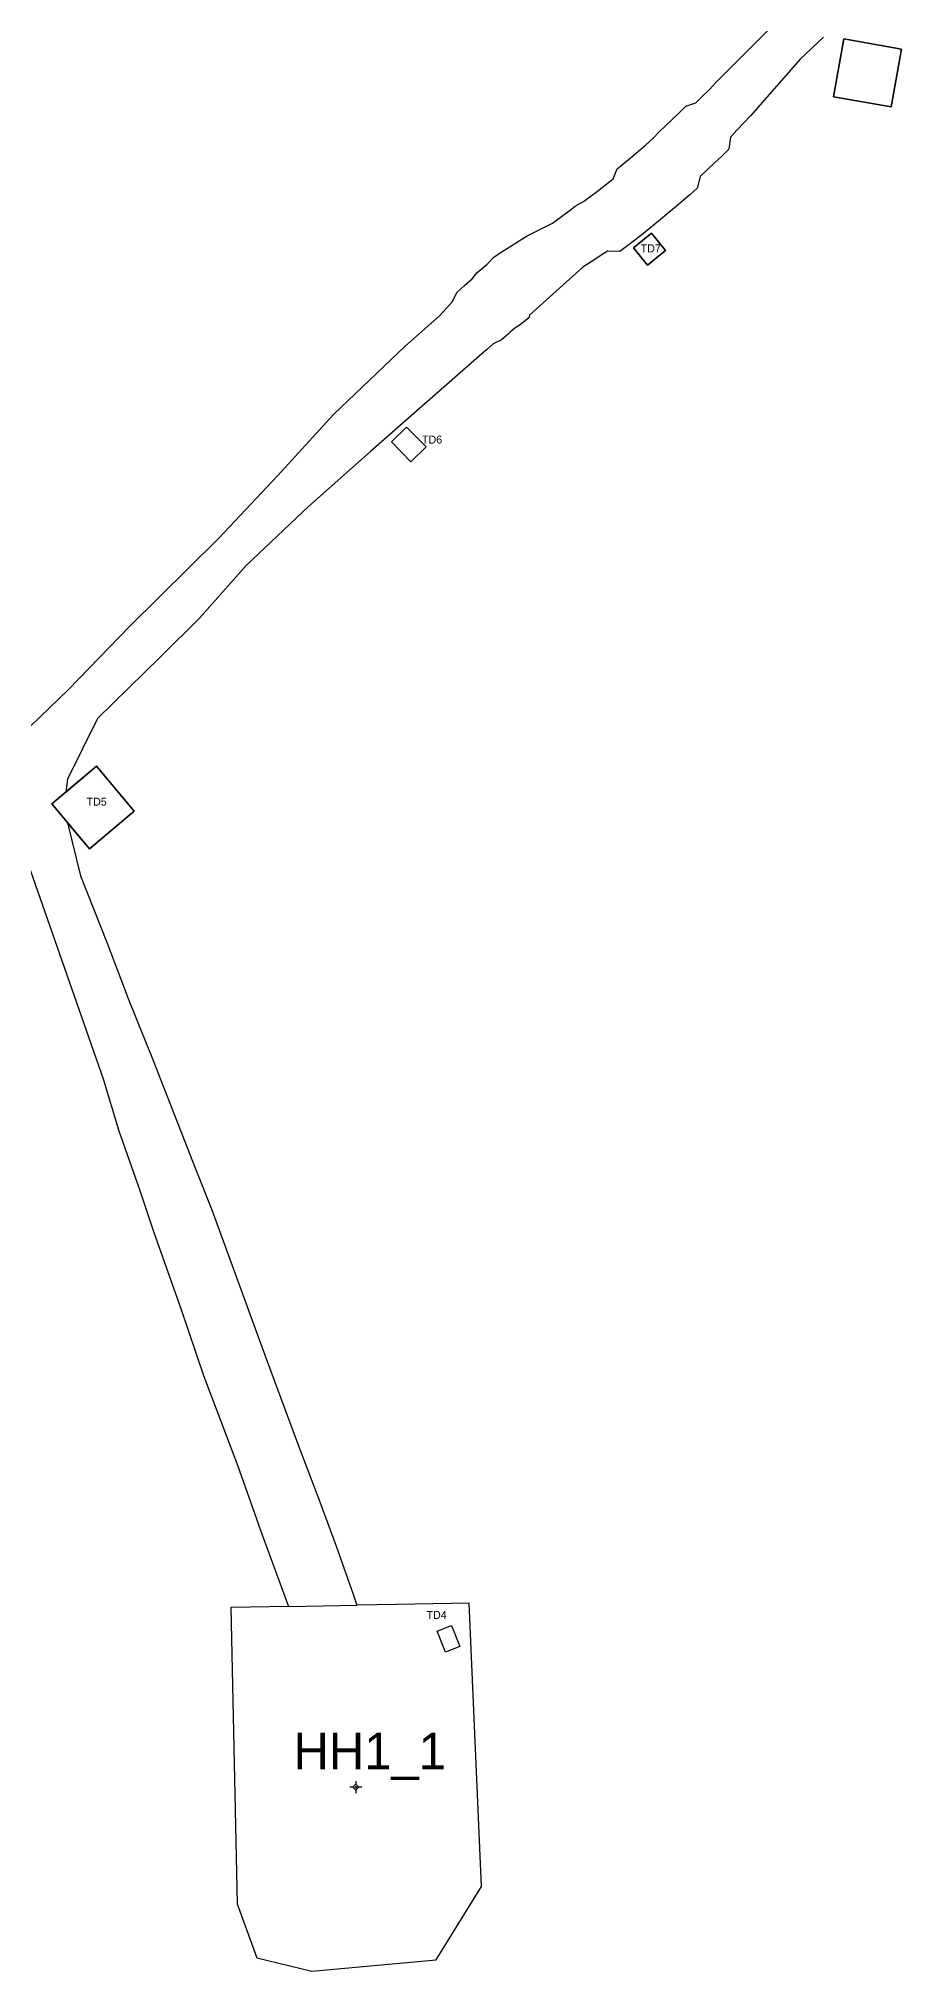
# Model space of a CAD drawing. Extents: x 547407 to 548477, y 1840763 to 1842017.
# Drawn here: x 548027.4 to 548207.2, y 1840762.7 to 1841165.3 of the extents above; entities that cross this region are included whole.
import ezdxf

# ---------------------------------------------------------------- set-up
doc = ezdxf.new("R2010")
doc.units = 0
for name, color, linetype in [('Level 1', 7, 'Continuous'), ('Level 11', 7, 'Continuous'), ('Level 28', 7, 'Continuous'), ('Level 30', 7, 'Continuous')]:
    doc.layers.add(name, color=color, linetype=linetype)

# ---------------------------------------------------------------- blocks, each defined once
blk = doc.blocks.new('CENTRD')
at = {"layer": 'Level 11'}
for p, q in [((0, 62), (-63, 0)), ((0, 125), (0, 62)), ((62, 0), (0, 62)), ((-63, 0), (-125, 0)), ((-63, 0), (0, -63)), ((0, -63), (62, 0)), ((0, -63), (0, -125)), ((125, 0), (62, 0))]:
    blk.add_line(p, q, dxfattribs=at)
blk.add_circle((0, 0), 15, dxfattribs=at)

msp = doc.modelspace()

# ---------------------------------------------------------------- linework, layer by layer
at = {"layer": 'Level 1'}
for p, q in [((548195.21, 1841165.27), (548193.1, 1841153.25)), ((548207.22, 1841163.16), (548195.21, 1841165.27)), ((548205.12, 1841151.14), (548207.22, 1841163.16)), ((548193.1, 1841153.25), (548205.12, 1841151.14)), ((548155.18, 1841124.78), (548151.44, 1841121.76)), ((548158.07, 1841121.2), (548155.18, 1841124.78)), ((548151.44, 1841121.76), (548154.34, 1841118.18)), ((548154.34, 1841118.18), (548158.07, 1841121.2)), ((548100.96, 1841081.34), (548104.11, 1841084.42)), ((548104.11, 1841084.42), (548100.96, 1841081.34)), ((548104.11, 1841084.42), (548108.17, 1841080.27)), ((548108.17, 1841080.27), (548104.11, 1841084.42)), ((548105.02, 1841077.2), (548100.96, 1841081.34)), ((548100.96, 1841081.34), (548105.02, 1841077.2)), ((548108.17, 1841080.27), (548105.02, 1841077.2)), ((548105.02, 1841077.2), (548108.17, 1841080.27)), ((548039.51, 1841013.76), (548030.17, 1841005.92)), ((548030.17, 1841005.92), (548039.51, 1841013.76)), ((548039.51, 1841013.76), (548030.17, 1841005.92)), ((548039.51, 1841013.76), (548039.51, 1841013.76)), ((548039.51, 1841013.76), (548047.35, 1841004.42)), ((548039.51, 1841013.76), (548047.35, 1841004.42)), ((548047.35, 1841004.42), (548039.51, 1841013.76)), ((548038.01, 1840996.58), (548030.17, 1841005.92)), ((548030.17, 1841005.92), (548038.01, 1840996.58)), ((548038.01, 1840996.58), (548030.17, 1841005.92)), ((548030.17, 1841005.92), (548038.01, 1840996.58)), ((548047.35, 1841004.42), (548038.01, 1840996.58)), ((548038.01, 1840996.58), (548047.35, 1841004.42)), ((548047.35, 1841004.42), (548038.01, 1840996.58)), ((548038.01, 1840996.58), (548047.35, 1841004.42)), ((548110.51, 1840833.58), (548113.48, 1840834.77)), ((548112.25, 1840829.22), (548110.51, 1840833.58)), ((548113.48, 1840834.77), (548115.22, 1840830.4)), ((548115.22, 1840830.4), (548112.25, 1840829.22))]:
    msp.add_line(p, q, dxfattribs=at)
msp.add_lwpolyline([(548154.34, 1841118.18), (548158.07, 1841121.2), (548155.18, 1841124.78)], dxfattribs=at)
at = {"layer": 'Level 30'}
for p, q in [((548073.26, 1840855.72), (548079.5, 1840838.73)), ((548079.5, 1840838.73), (548093.78, 1840838.98))]:
    msp.add_line(p, q, dxfattribs=at)
for points in [[(548019.67, 1841016.28), (548033.65, 1841029.76), (548046.41, 1841042.86), (548064.99, 1841061.26), (548077.25, 1841074.25), (548088.92, 1841087.02), (548103.84, 1841101.24), (548110.89, 1841107.49), (548112.49, 1841109.29), (548113.61, 1841110.53), (548114.65, 1841112.49), (548116.2, 1841113.91), (548116.75, 1841114.4), (548117.78, 1841115.3), (548118.73, 1841116.55), (548120.81, 1841118.26), (548122.31, 1841119.78), (548124.05, 1841121), (548125.83, 1841122.14), (548127.56, 1841123.2), (548129.27, 1841124.25), (548134.52, 1841126.88), (548137.72, 1841129.24), (548139.28, 1841130.41), (548140.98, 1841131.39), (548143.91, 1841133.58), (548147.19, 1841136.13), (548148.02, 1841138.2), (548151.56, 1841141.14), (548153.96, 1841143.22), (548155.41, 1841144.51), (548156.73, 1841145.94), (548159.41, 1841148.44), (548159.56, 1841148.59), (548160.96, 1841149.94), (548162.34, 1841151.3), (548164.41, 1841151.99), (548165.81, 1841153.34), (548167.23, 1841154.74), (548168.59, 1841156.21), (548191.76, 1841179.55)], [(548191, 1841165.68), (548186.14, 1841161.03), (548175.81, 1841149.25), (548174.4, 1841147.83), (548173.04, 1841146.35), (548171.65, 1841144.84), (548171.25, 1841142.33), (548169.78, 1841140.88), (548168.29, 1841139.44), (548165.27, 1841136.62), (548164.66, 1841134.2), (548163.11, 1841132.82), (548159.96, 1841130.1), (548158.36, 1841128.76), (548157.04, 1841127.68), (548153.5, 1841124.74), (548151.7, 1841123.36), (548150.24, 1841122.26), (548148.57, 1841121.02), (548145.96, 1841121.08), (548144.25, 1841119.94), (548143.35, 1841119.35), (548140.87, 1841117.73), (548129.73, 1841107.76), (548129.62, 1841107.18), (548127.81, 1841105.7), (548126.66, 1841105.01), (548125.76, 1841104.23), (548125.28, 1841103.8), (548123.93, 1841102.56), (548122.16, 1841101.74), (548120.75, 1841100.5), (548119.26, 1841099.16), (548096.63, 1841079.34), (548083.66, 1841067.87), (548070.72, 1841055.56), (548060.97, 1841044.62), (548052.78, 1841036.51), (548039.7, 1841023.74), (548033.44, 1841011.04), (548033.09, 1841008.37)], [(548207.22, 1841163.16), (548205.12, 1841151.14), (548193.1, 1841153.25), (548195.21, 1841165.27), (548207.22, 1841163.16)], [(548158.07, 1841121.2), (548154.34, 1841118.18), (548151.44, 1841121.76), (548155.18, 1841124.78), (548158.07, 1841121.2)], [(548108.17, 1841080.27), (548104.11, 1841084.42), (548100.96, 1841081.34), (548105.02, 1841077.2), (548108.17, 1841080.27)], [(548033.09, 1841008.37), (548039.51, 1841013.76), (548047.35, 1841004.42), (548038.01, 1840996.58), (548033.47, 1841001.99)], [(548033.09, 1841008.37), (548030.17, 1841005.92), (548033.47, 1841001.99)], [(548033.47, 1841001.99), (548036.14, 1840990.93), (548041.69, 1840976.92), (548046.11, 1840965.36), (548051.29, 1840952.49), (548060.14, 1840929.89), (548063.5, 1840921.32), (548074.46, 1840891.5), (548081.41, 1840872.75), (548086.07, 1840860.5), (548089.36, 1840851.46), (548093.05, 1840841.04), (548093.78, 1840838.98)], [(548024.72, 1840994.96), (548040.86, 1840948.65), (548044.13, 1840937.79), (548048.44, 1840925.58), (548051.4, 1840916.86), (548057.15, 1840900.58), (548061.8, 1840886.83), (548068.91, 1840868.14), (548073.24, 1840855.78), (548073.24, 1840855.78), (548073.26, 1840855.72)], [(548079.5, 1840838.73), (548067.48, 1840838.51), (548068.79, 1840776.78), (548072.91, 1840765.5), (548084.35, 1840762.71), (548110.28, 1840765.14), (548119.73, 1840780.4), (548117.18, 1840839.4), (548102.12, 1840839.13), (548102.08, 1840839.12), (548102.08, 1840839.13), (548093.78, 1840838.98)]]:
    msp.add_lwpolyline(points, dxfattribs=at)

# ---------------------------------------------------------------- block references
at = {"layer": 'Level 11', "xscale": 0.010000000000000002, "yscale": 0.010000000000000002}
msp.add_blockref('CENTRD', (548093.56, 1840801.05), dxfattribs=at)

# ---------------------------------------------------------------- texts
at = {"layer": 'Level 28'}
for s, height, p in [('TD6', 1.667, (548107.32, 1841080.98)), ('TD5', 1.667, (548037.42, 1841005.55)), ('TD4', 1.667, (548108.26, 1840836.12)), ('HH1_1', 7.634, (548080.55, 1840804.77))]:
    msp.add_text(s, height=height, dxfattribs=at).set_placement(p)
at = {"layer": 'Level 30'}
msp.add_text('TD7', height=1.667, dxfattribs=at).set_placement((548152.89, 1841120.81))

doc.saveas('drawing.dxf')
